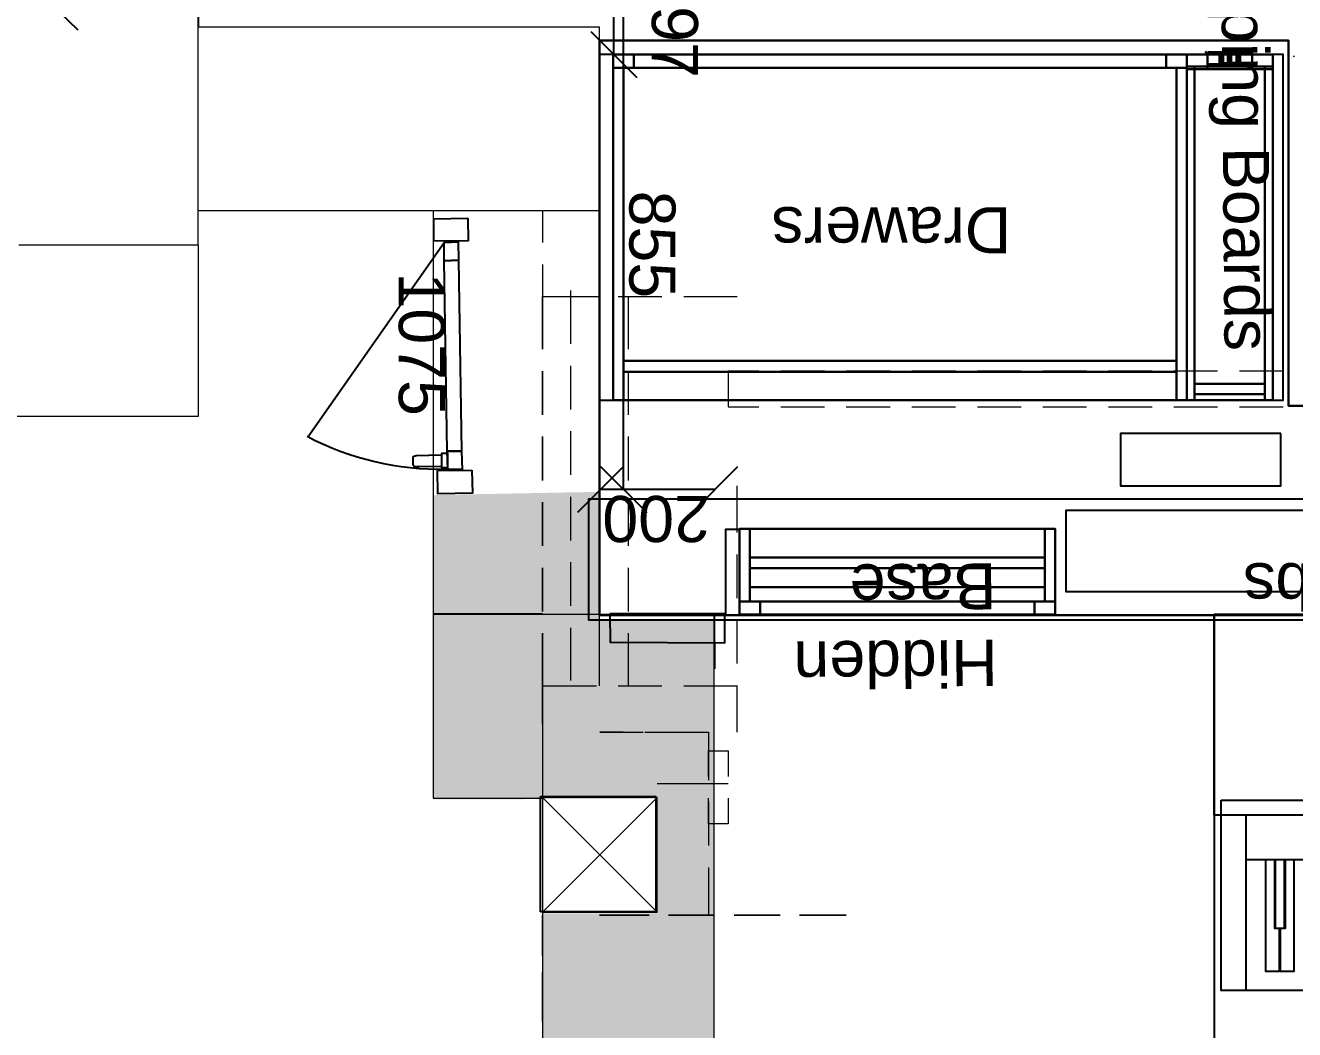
# Model space of a CAD drawing. Header units: millimetres. Extents: x -5841 to 140562, y 1006 to 102310.
# Drawn here: x 96782 to 98995, y 13569 to 15321 of the extents above; entities that cross this region are included whole.
import ezdxf

# ---------------------------------------------------------------- set-up
doc = ezdxf.new("R2010")
doc.units = ezdxf.units.MM
doc.header["$LTSCALE"] = 10
for name, color, linetype in [('PDF18_0', 7, 'Continuous'), ('PDF18_1-Dim-01', 7, 'Continuous'), ('PDF18_1-EeAa_3D-01', 7, 'Continuous'), ('PDF18_Q-Arch_Wall-01', 7, 'Continuous'), ('PDF18_Q-Arch_Window-01', 7, 'Continuous'), ('PDF18_Q-WallDim-01', 7, 'Continuous'), ('PDF18_Text', 7, 'Continuous')]:
    doc.layers.add(name, color=color, linetype=linetype)
for name, color, linetype, true_color in [('PDF18_1-Base-01', 7, 'Continuous', 0xddc16e), ('PDF18_1-Cab-01', 7, 'Continuous', 0x545454), ('PDF18_1-Cab_2D-01', 7, 'Continuous', 0x545454), ('PDF18_1-Cab_Back-01', 7, 'Continuous', 0xddc16e), ('PDF18_1-Cab_Frame-01', 7, 'Continuous', 0xddc16e), ('PDF18_1-Cab_Front-01', 7, 'Continuous', 0xddc16e), ('PDF18_1-Cab_IComp-01', 7, 'Continuous', 0xddc16e), ('PDF18_1-Cab_Inside-01', 7, 'Continuous', 0xddc16e), ('PDF18_1-Cab_Outside-01', 7, 'Continuous', 0xddc16e), ('PDF18_1-Shape-01', 140, 'Continuous', 0x00bfff), ('PDF18_F-2DFurniture-01', 7, 'Continuous', 0x545454), ('PDF18_F-Furniture-01', 7, 'Continuous', 0xdd6e8a), ('PDF18_KD - WALL - LOADBEARING', 7, 'Continuous', 0xc0ab87)]:
    doc.layers.add(name, color=color, linetype=linetype, true_color=true_color)
doc.styles.add('PDF ArialMT', font='arial.ttf')
picture_1 = doc.add_image_def('image25.png', size_in_pixel=(64, 64))

msp = doc.modelspace()

# ---------------------------------------------------------------- linework, layer by layer
at = {"layer": 'PDF18_0', "lineweight": 0}
for points in [[(96769.9644, 14937.76929), (97083.22314, 14937.76929), (97083.22314, 19505.42029), (97083.22314, 20461.0711), (96769.9644, 20461.0711)], [(97083.22314, 14937.76929), (97083.22314, 14638.26854), (96343.46687, 14638.26854), (95664.03407, 13742.94121), (93601.39464, 13742.94121), (92927.25337, 14630.86039), (92187.4971, 14630.86039), (92187.4971, 15410.83231), (91717.609, 15410.83231), (91027.59314, 15410.83231), (90277.25381, 15410.83231), (90277.25381, 15990.78429), (90577.81286, 15990.78429), (90577.81286, 15851.08783)], [(97782.76376, 14198.01302), (97782.76376, 15317.70133), (97083.22314, 15317.70133)], [(97083.22314, 14998.09276), (97683.28294, 14998.09276), (97782.76376, 14998.09276)], [(97492.78777, 14998.09276), (97492.78777, 14517.62159), (97492.78777, 13972.59373), (97683.28294, 13972.59373)], [(97982.78369, 14517.62159), (97982.78369, 14517.62159)], [(97983.842, 14293.26061), (97492.78777, 14293.26061)], [(97683.28294, 14294.31891), (97493.84607, 14294.31891)], [(97983.842, 8885.31421), (97982.78369, 14293.26061)], [(97683.28294, 14198.01302), (97683.28294, 12157.59802)], [(97883.30288, 13997.99308), (98007.12474, 13997.99308)], [(97683.28294, 13773.6321), (97883.30288, 13973.65203)], [(97883.30288, 13773.6321), (97683.28294, 13973.65203)]]:
    msp.add_lwpolyline(points, dxfattribs=at)
at = {"layer": 'PDF18_0', "lineweight": 25}
for points in [[(97083.22314, 18383.61537), (97083.22314, 15317.70133)], [(97982.78369, 14293.26061), (97983.842, 14198.01302)]]:
    msp.add_lwpolyline(points, dxfattribs=at)
for points in [[(100005.20748, 15294.41859), (100005.20748, 14657.31806), (98984.99998, 14657.31806), (98984.99998, 15294.41859), (97782.76376, 15294.41859), (97782.76376, 14292.2023), (101226.49323, 14292.2023), (101226.49323, 15294.41859)], [(99496.16204, 14283.73585), (99496.16204, 14494.33885), (97763.71424, 14494.33885), (97763.71424, 14283.73585)]]:
    msp.add_lwpolyline(points, close=True, dxfattribs=at)
at = {"layer": 'PDF18_0', "color": 0, "lineweight": 0, "true_color": 0x939598}
for points in [[(97683.28294, 14998.09276), (97683.28294, 14942.00251)], [(97683.28294, 14903.90348), (97683.28294, 14847.81323), (97777.47223, 14847.81323)], [(97733.02335, 14765.26532), (97733.02335, 14858.3963)], [(97683.28294, 14847.81323), (97683.28294, 14755.74056), (97683.28294, 14847.81323), (97782.76376, 14847.81323), (97782.76376, 14755.74056)], [(97815.57126, 14847.81323), (97891.76933, 14847.81323)], [(97833.56247, 14755.74056), (97833.56247, 14847.81323)], [(97929.86837, 14847.81323), (98022.99934, 14847.81323)], [(97733.02335, 14650.96822), (97733.02335, 14727.16629)], [(97782.76376, 14641.44346), (97782.76376, 14717.64153)], [(97833.56247, 14641.44346), (97833.56247, 14717.64153)], [(98061.09838, 14717.64153), (98007.12474, 14717.64153), (98007.12474, 14655.20144), (98061.09838, 14655.20144)], [(98175.39548, 14717.64153), (98099.19741, 14717.64153)], [(98289.69259, 14717.64153), (98213.49452, 14717.64153)], [(98403.98969, 14717.64153), (98327.79162, 14717.64153)], [(98518.2868, 14717.64153), (98442.08873, 14717.64153)], [(98632.58391, 14717.64153), (98556.38584, 14717.64153)], [(98746.88101, 14717.64153), (98670.68294, 14717.64153)], [(98861.17812, 14717.64153), (98784.98005, 14717.64153)], [(98975.47522, 14717.64153), (98899.27715, 14717.64153)], [(98099.19741, 14655.20144), (98175.39548, 14655.20144)], [(98213.49452, 14655.20144), (98289.69259, 14655.20144)], [(98327.79162, 14655.20144), (98403.98969, 14655.20144)], [(98442.08873, 14655.20144), (98518.2868, 14655.20144)], [(98556.38584, 14655.20144), (98632.58391, 14655.20144)], [(98670.68294, 14655.20144), (98746.88101, 14655.20144)], [(98784.98005, 14655.20144), (98861.17812, 14655.20144)], [(98899.27715, 14655.20144), (98975.47522, 14655.20144)], [(97733.02335, 14536.67111), (97733.02335, 14612.86918)], [(97782.76376, 14527.14635), (97782.76376, 14603.34442)], [(97833.56247, 14527.14635), (97833.56247, 14603.34442)], [(98022.99934, 14436.13199), (98022.99934, 14517.62159)], [(97733.02335, 14422.374), (97733.02335, 14498.57207)], [(97782.76376, 14412.84925), (97782.76376, 14489.04732)], [(97833.56247, 14412.84925), (97833.56247, 14489.04732)], [(98022.99934, 14321.83488), (98022.99934, 14398.03295)], [(97733.02335, 14308.0769), (97733.02335, 14384.27497)], [(97782.76376, 14298.55214), (97782.76376, 14374.75021)], [(97833.56247, 14298.55214), (97833.56247, 14374.75021)], [(98022.99934, 14207.53778), (98022.99934, 14283.73585)], [(97683.28294, 14101.70712), (97683.28294, 14168.38044), (97683.28294, 14260.4531), (97683.28294, 14168.38044), (97777.47223, 14168.38044)], [(97733.02335, 14177.90519), (97733.02335, 14269.97786)], [(97782.76376, 14168.38044), (97782.76376, 14260.4531)], [(97833.56247, 14168.38044), (97833.56247, 14260.4531)], [(97815.57126, 14168.38044), (97891.76933, 14168.38044)], [(97929.86837, 14168.38044), (98022.99934, 14168.38044)], [(98022.99934, 14087.94914), (98022.99934, 14169.43874)], [(97824.03771, 14087.94914), (97783.82206, 14087.94914), (97858.96183, 14087.94914)], [(97862.13675, 14087.94914), (97903.4107, 14087.94914)], [(97897.06086, 14087.94914), (97973.25893, 14087.94914), (97973.25893, 14004.34292)], [(97683.28294, 14063.60809), (97683.28294, 13987.41002)], [(97973.25893, 14010.69276), (97973.25893, 14055.14164), (98007.12474, 14055.14164), (98007.12474, 14010.69276)], [(98007.12474, 13972.59373), (98007.12474, 13928.14485), (97973.25893, 13928.14485), (97973.25893, 13972.59373)], [(97683.28294, 13949.31098), (97683.28294, 13873.11291)], [(97973.25893, 13966.24389), (97973.25893, 13890.04582)], [(97973.25893, 13851.94678), (97973.25893, 13768.34057), (97953.15111, 13768.34057), (97973.25893, 13768.34057)], [(97683.28294, 13835.01388), (97683.28294, 13768.34057), (97683.28294, 13697.43403), (97683.28294, 13768.34057), (97683.28294, 13706.95879), (97683.28294, 13768.34057)]]:
    msp.add_lwpolyline(points, dxfattribs=at)
for points in [[(97683.28294, 14717.64153), (97683.28294, 14641.44346)], [(97683.28294, 14603.34442), (97683.28294, 14527.14635)], [(97683.28294, 14489.04732), (97683.28294, 14412.84925)], [(97683.28294, 14374.75021), (97683.28294, 14298.55214)], [(97865.31167, 13768.34057), (97782.76376, 13768.34057)], [(97793.34682, 13768.34057), (97869.54489, 13768.34057)], [(97979.60877, 13768.34057), (97903.4107, 13768.34057)], [(97907.64393, 13768.34057), (97983.842, 13768.34057)], [(98093.90588, 13768.34057), (98017.70781, 13768.34057)], [(98021.94104, 13768.34057), (98098.13911, 13768.34057)], [(98136.23814, 13768.34057), (98213.49452, 13768.34057), (98132.00492, 13768.34057), (98213.49452, 13768.34057)], [(97683.28294, 13668.85975), (97683.28294, 13592.66168)], [(97683.28294, 13659.33499), (97683.28294, 13583.13692)]]:
    msp.add_lwpolyline(points, close=True, dxfattribs=at)
at = {"layer": 'PDF18_0', "lineweight": 0}
msp.add_lwpolyline([(97883.30288, 13773.6321), (97883.30288, 13973.65203), (97683.28294, 13973.65203), (97683.28294, 13773.6321)], close=True, dxfattribs=at)
at = {"layer": 'PDF18_1-Base-01', "lineweight": 25}
msp.add_lwpolyline([(98045.22378, 14340.8844), (98559.56076, 14340.8844), (98559.56076, 14373.6919), (98045.22378, 14373.6919)], close=True, dxfattribs=at)
at = {"layer": 'PDF18_1-Cab-01', "lineweight": 25}
for points in [[(97807.10481, 15270.07754), (97782.76376, 15270.07754), (97782.76376, 14666.84281), (97807.10481, 14666.84281)], [(98807.20448, 15270.07754), (97807.10481, 15270.07754), (97807.10481, 14666.84281), (98807.20448, 14666.84281)], [(98957.48401, 15270.07754), (98807.20448, 15270.07754), (98807.20448, 14666.84281), (98957.48401, 14666.84281)], [(98975.47522, 15270.07754), (98957.48401, 15270.07754), (98957.48401, 14666.84281), (98975.47522, 14666.84281)], [(99496.16204, 14474.23102), (98596.60148, 14474.23102), (98596.60148, 14333.47626), (99496.16204, 14333.47626)], [(98002.89152, 14292.2023), (98027.23257, 14292.2023), (98027.23257, 14441.42352), (98002.89152, 14441.42352)], [(98027.23257, 14293.26061), (98577.55197, 14293.26061), (98577.55197, 14442.48183), (98027.23257, 14442.48183)]]:
    msp.add_lwpolyline(points, close=True, dxfattribs=at)
at = {"layer": 'PDF18_1-Cab_2D-01', "lineweight": 25}
for points in [[(97807.10481, 14666.84281), (97807.10481, 15270.07754), (97782.76376, 15270.07754), (97782.76376, 14666.84281)], [(98807.20448, 14666.84281), (98807.20448, 15270.07754), (97807.10481, 15270.07754), (97807.10481, 14666.84281)], [(98975.47522, 14666.84281), (98975.47522, 15270.07754), (98957.48401, 15270.07754), (98957.48401, 14666.84281)], [(99496.16204, 14333.47626), (99496.16204, 14474.23102), (98596.60148, 14474.23102), (98596.60148, 14333.47626)], [(98002.89152, 14441.42352), (98002.89152, 14292.2023), (98027.23257, 14292.2023), (98027.23257, 14441.42352)], [(98027.23257, 14442.48183), (98027.23257, 14293.26061), (98577.55197, 14293.26061), (98577.55197, 14442.48183)]]:
    msp.add_lwpolyline(points, close=True, dxfattribs=at)
at = {"layer": 'PDF18_1-Cab_Back-01', "lineweight": 25}
for points in [[(97825.09602, 14716.58322), (97825.09602, 14735.63274), (98789.21327, 14735.63274), (98789.21327, 14716.58322), (97825.09602, 14716.58322), (98789.21327, 14716.58322), (98789.21327, 14735.63274), (98789.21327, 14716.58322), (98789.21327, 14735.63274), (97825.09602, 14735.63274), (97825.09602, 14716.58322), (97825.09602, 14735.63274), (97825.09602, 14716.58322), (97825.09602, 14735.63274), (98789.21327, 14735.63274), (98789.21327, 14716.58322), (97825.09602, 14716.58322), (98789.21327, 14716.58322), (98789.21327, 14735.63274), (97825.09602, 14735.63274), (97825.09602, 14716.58322), (98789.21327, 14716.58322), (98789.21327, 14735.63274), (98789.21327, 14716.58322), (97825.09602, 14716.58322), (98789.21327, 14716.58322)], [(98559.56076, 14392.74142), (98559.56076, 14373.6919), (98045.22378, 14373.6919), (98045.22378, 14392.74142), (98559.56076, 14392.74142), (98045.22378, 14392.74142), (98045.22378, 14373.6919), (98045.22378, 14392.74142), (98045.22378, 14373.6919), (98559.56076, 14373.6919), (98559.56076, 14392.74142), (98559.56076, 14373.6919), (98559.56076, 14392.74142), (98559.56076, 14373.6919), (98045.22378, 14373.6919), (98045.22378, 14392.74142), (98559.56076, 14392.74142), (98045.22378, 14392.74142), (98045.22378, 14373.6919), (98559.56076, 14373.6919), (98559.56076, 14392.74142), (98045.22378, 14392.74142), (98045.22378, 14373.6919), (98045.22378, 14392.74142), (98559.56076, 14392.74142), (98045.22378, 14392.74142)]]:
    msp.add_lwpolyline(points, dxfattribs=at)
at = {"layer": 'PDF18_1-Cab_Frame-01', "lineweight": 25}
for points in [[(97807.10481, 15270.07754), (97807.10481, 15246.7948), (97807.10481, 15270.07754), (97807.10481, 15246.7948), (97843.08723, 15246.7948), (97843.08723, 15270.07754), (97843.08723, 15246.7948), (97843.08723, 15270.07754), (97843.08723, 15246.7948), (98771.22206, 15246.7948), (98771.22206, 15270.07754), (98771.22206, 15246.7948), (97843.08723, 15246.7948), (97843.08723, 15270.07754), (97843.08723, 15246.7948), (97843.08723, 15270.07754), (97843.08723, 15246.7948), (97843.08723, 15270.07754), (97843.08723, 15246.7948), (98771.22206, 15246.7948), (98771.22206, 15270.07754), (98771.22206, 15246.7948), (98771.22206, 15270.07754), (98771.22206, 15246.7948), (98807.20448, 15246.7948), (98807.20448, 15270.07754), (98807.20448, 15244.67818), (98807.20448, 15270.07754), (98807.20448, 15244.67818), (98843.18691, 15244.67818), (98843.18691, 15270.07754), (98843.18691, 15244.67818), (98843.18691, 15270.07754), (98843.18691, 15244.67818), (98921.50159, 15244.67818), (98921.50159, 15270.07754), (98921.50159, 15244.67818), (98921.50159, 15270.07754), (98921.50159, 15244.67818), (98957.48401, 15244.67818), (98957.48401, 15270.07754)], [(97843.08723, 15270.07754), (97807.10481, 15270.07754), (97843.08723, 15270.07754)], [(97807.10481, 15270.07754), (97807.10481, 15246.7948), (97807.10481, 15270.07754)], [(97843.08723, 15270.07754), (97807.10481, 15270.07754), (97843.08723, 15270.07754)], [(97843.08723, 15270.07754), (97843.08723, 15246.7948), (97843.08723, 15270.07754)], [(97843.08723, 15270.07754), (97843.08723, 15246.7948), (97843.08723, 15270.07754)], [(97843.08723, 15270.07754), (97843.08723, 15246.7948), (97843.08723, 15270.07754)], [(98771.22206, 15270.07754), (97843.08723, 15270.07754), (98771.22206, 15270.07754)], [(98807.20448, 15270.07754), (98771.22206, 15270.07754), (98807.20448, 15270.07754)], [(98771.22206, 15270.07754), (98771.22206, 15246.7948), (98771.22206, 15270.07754)], [(98807.20448, 15270.07754), (98771.22206, 15270.07754), (98807.20448, 15270.07754)], [(98843.18691, 15270.07754), (98807.20448, 15270.07754), (98843.18691, 15270.07754)], [(98807.20448, 15270.07754), (98807.20448, 15244.67818), (98807.20448, 15270.07754)], [(98843.18691, 15270.07754), (98807.20448, 15270.07754), (98843.18691, 15270.07754)], [(98843.18691, 15270.07754), (98843.18691, 15244.67818), (98843.18691, 15270.07754)], [(98843.18691, 15270.07754), (98843.18691, 15244.67818), (98843.18691, 15270.07754)], [(98843.18691, 15270.07754), (98843.18691, 15244.67818), (98843.18691, 15270.07754)], [(98921.50159, 15270.07754), (98843.18691, 15270.07754), (98921.50159, 15270.07754)], [(98957.48401, 15270.07754), (98921.50159, 15270.07754), (98957.48401, 15270.07754)], [(98921.50159, 15270.07754), (98921.50159, 15244.67818), (98921.50159, 15270.07754)], [(98957.48401, 15270.07754), (98921.50159, 15270.07754), (98957.48401, 15270.07754)], [(98807.20448, 15246.7948), (98771.22206, 15246.7948), (97843.08723, 15246.7948), (97807.10481, 15246.7948)], [(97843.08723, 15246.7948), (97807.10481, 15246.7948), (97843.08723, 15246.7948)], [(98771.22206, 15246.7948), (97843.08723, 15246.7948), (98771.22206, 15246.7948)], [(98771.22206, 15246.7948), (97843.08723, 15246.7948), (98771.22206, 15246.7948)], [(98771.22206, 15246.7948), (97843.08723, 15246.7948), (98771.22206, 15246.7948)], [(98807.20448, 15246.7948), (98771.22206, 15246.7948), (98807.20448, 15246.7948)], [(98957.48401, 15244.67818), (98921.50159, 15244.67818), (98843.18691, 15244.67818), (98807.20448, 15244.67818)], [(98843.18691, 15244.67818), (98807.20448, 15244.67818), (98843.18691, 15244.67818)], [(98921.50159, 15244.67818), (98843.18691, 15244.67818), (98921.50159, 15244.67818)], [(98921.50159, 15244.67818), (98843.18691, 15244.67818), (98921.50159, 15244.67818)], [(98921.50159, 15244.67818), (98843.18691, 15244.67818), (98921.50159, 15244.67818)], [(98957.48401, 15244.67818), (98921.50159, 15244.67818), (98957.48401, 15244.67818)], [(98577.55197, 14293.26061), (98577.55197, 14315.48504), (98577.55197, 14293.26061), (98577.55197, 14315.48504), (98541.56954, 14315.48504), (98541.56954, 14293.26061), (98541.56954, 14315.48504), (98541.56954, 14293.26061), (98541.56954, 14315.48504), (98063.21499, 14315.48504), (98063.21499, 14293.26061), (98063.21499, 14315.48504), (98063.21499, 14293.26061), (98063.21499, 14315.48504), (98027.23257, 14315.48504), (98027.23257, 14293.26061)], [(98027.23257, 14315.48504), (98063.21499, 14315.48504), (98541.56954, 14315.48504), (98577.55197, 14315.48504)], [(98027.23257, 14315.48504), (98063.21499, 14315.48504), (98027.23257, 14315.48504)], [(98063.21499, 14293.26061), (98063.21499, 14315.48504), (98063.21499, 14293.26061)], [(98541.56954, 14293.26061), (98541.56954, 14315.48504), (98541.56954, 14293.26061), (98541.56954, 14315.48504), (98063.21499, 14315.48504), (98063.21499, 14293.26061)], [(98063.21499, 14315.48504), (98541.56954, 14315.48504)], [(98063.21499, 14315.48504), (98541.56954, 14315.48504), (98063.21499, 14315.48504)], [(98063.21499, 14315.48504), (98541.56954, 14315.48504), (98063.21499, 14315.48504)], [(98541.56954, 14315.48504), (98577.55197, 14315.48504), (98541.56954, 14315.48504)], [(98541.56954, 14293.26061), (98541.56954, 14315.48504), (98541.56954, 14293.26061)], [(98541.56954, 14293.26061), (98541.56954, 14315.48504), (98541.56954, 14293.26061)], [(98577.55197, 14293.26061), (98577.55197, 14315.48504), (98577.55197, 14293.26061)], [(98027.23257, 14293.26061), (98063.21499, 14293.26061), (98027.23257, 14293.26061)], [(98027.23257, 14293.26061), (98063.21499, 14293.26061), (98027.23257, 14293.26061)], [(98063.21499, 14293.26061), (98541.56954, 14293.26061), (98063.21499, 14293.26061)], [(98541.56954, 14293.26061), (98577.55197, 14293.26061), (98541.56954, 14293.26061)], [(98541.56954, 14293.26061), (98577.55197, 14293.26061), (98541.56954, 14293.26061)]]:
    msp.add_lwpolyline(points, dxfattribs=at)
for points in [[(97843.08723, 15270.07754), (97843.08723, 15246.7948), (97807.10481, 15246.7948), (97807.10481, 15270.07754)], [(97843.08723, 15270.07754), (97843.08723, 15246.7948), (97807.10481, 15246.7948), (97807.10481, 15270.07754), (97843.08723, 15270.07754), (97807.10481, 15270.07754), (97807.10481, 15246.7948), (97843.08723, 15246.7948), (97843.08723, 15270.07754), (97843.08723, 15246.7948)], [(98771.22206, 15270.07754), (98771.22206, 15246.7948), (97843.08723, 15246.7948), (97843.08723, 15270.07754)], [(98771.22206, 15270.07754), (97843.08723, 15270.07754), (98771.22206, 15270.07754), (98771.22206, 15246.7948), (97843.08723, 15246.7948), (97843.08723, 15270.07754)], [(98771.22206, 15270.07754), (97843.08723, 15270.07754), (98771.22206, 15270.07754), (98771.22206, 15246.7948), (97843.08723, 15246.7948), (97843.08723, 15270.07754)], [(98771.22206, 15270.07754), (97843.08723, 15270.07754), (98771.22206, 15270.07754), (98771.22206, 15246.7948), (97843.08723, 15246.7948), (97843.08723, 15270.07754), (98771.22206, 15270.07754), (97843.08723, 15270.07754), (97843.08723, 15246.7948), (98771.22206, 15246.7948), (98771.22206, 15270.07754), (98771.22206, 15246.7948)], [(98771.22206, 15270.07754), (97843.08723, 15270.07754), (98771.22206, 15270.07754), (98771.22206, 15246.7948), (97843.08723, 15246.7948), (97843.08723, 15270.07754), (98771.22206, 15270.07754), (97843.08723, 15270.07754), (97843.08723, 15246.7948), (98771.22206, 15246.7948), (98771.22206, 15270.07754), (98771.22206, 15246.7948)], [(98771.22206, 15270.07754), (97843.08723, 15270.07754), (98771.22206, 15270.07754), (98771.22206, 15246.7948), (97843.08723, 15246.7948), (97843.08723, 15270.07754), (98771.22206, 15270.07754), (97843.08723, 15270.07754), (97843.08723, 15246.7948), (98771.22206, 15246.7948), (98771.22206, 15270.07754), (98771.22206, 15246.7948)], [(98807.20448, 15270.07754), (98807.20448, 15246.7948), (98771.22206, 15246.7948), (98771.22206, 15270.07754)], [(98807.20448, 15270.07754), (98807.20448, 15246.7948), (98771.22206, 15246.7948), (98771.22206, 15270.07754), (98807.20448, 15270.07754), (98771.22206, 15270.07754), (98771.22206, 15246.7948), (98807.20448, 15246.7948), (98807.20448, 15270.07754), (98807.20448, 15246.7948)], [(98843.18691, 15270.07754), (98843.18691, 15244.67818), (98807.20448, 15244.67818), (98807.20448, 15270.07754)], [(98843.18691, 15270.07754), (98843.18691, 15244.67818), (98807.20448, 15244.67818), (98807.20448, 15270.07754), (98843.18691, 15270.07754), (98807.20448, 15270.07754), (98807.20448, 15244.67818), (98843.18691, 15244.67818), (98843.18691, 15270.07754), (98843.18691, 15244.67818)], [(98921.50159, 15270.07754), (98921.50159, 15244.67818), (98843.18691, 15244.67818), (98843.18691, 15270.07754)], [(98921.50159, 15270.07754), (98843.18691, 15270.07754), (98921.50159, 15270.07754), (98921.50159, 15244.67818), (98843.18691, 15244.67818), (98843.18691, 15270.07754)], [(98921.50159, 15270.07754), (98921.50159, 15244.67818), (98843.18691, 15244.67818), (98843.18691, 15270.07754), (98843.18691, 15244.67818), (98843.18691, 15270.07754), (98843.18691, 15244.67818), (98843.18691, 15270.07754), (98843.18691, 15244.67818), (98921.50159, 15244.67818)], [(98921.50159, 15270.07754), (98843.18691, 15270.07754), (98921.50159, 15270.07754), (98921.50159, 15244.67818), (98843.18691, 15244.67818), (98843.18691, 15270.07754)], [(98921.50159, 15270.07754), (98843.18691, 15270.07754), (98921.50159, 15270.07754), (98921.50159, 15244.67818), (98843.18691, 15244.67818), (98843.18691, 15270.07754), (98921.50159, 15270.07754), (98843.18691, 15270.07754), (98843.18691, 15244.67818), (98921.50159, 15244.67818), (98921.50159, 15270.07754), (98921.50159, 15244.67818)], [(98921.50159, 15270.07754), (98843.18691, 15270.07754), (98921.50159, 15270.07754), (98921.50159, 15244.67818), (98843.18691, 15244.67818), (98843.18691, 15270.07754), (98921.50159, 15270.07754), (98843.18691, 15270.07754), (98843.18691, 15244.67818), (98921.50159, 15244.67818), (98921.50159, 15270.07754), (98921.50159, 15244.67818)], [(98921.50159, 15270.07754), (98843.18691, 15270.07754), (98921.50159, 15270.07754), (98921.50159, 15244.67818), (98843.18691, 15244.67818), (98843.18691, 15270.07754), (98921.50159, 15270.07754), (98843.18691, 15270.07754), (98843.18691, 15244.67818), (98921.50159, 15244.67818), (98921.50159, 15270.07754), (98921.50159, 15244.67818)], [(98957.48401, 15270.07754), (98957.48401, 15244.67818), (98921.50159, 15244.67818), (98921.50159, 15270.07754)], [(98957.48401, 15270.07754), (98957.48401, 15244.67818), (98921.50159, 15244.67818), (98921.50159, 15270.07754), (98957.48401, 15270.07754), (98921.50159, 15270.07754), (98921.50159, 15244.67818), (98957.48401, 15244.67818), (98957.48401, 15270.07754), (98957.48401, 15244.67818)], [(97843.08723, 15246.7948), (98771.22206, 15246.7948)], [(98843.18691, 15244.67818), (98921.50159, 15244.67818)], [(98027.23257, 14293.26061), (98027.23257, 14315.48504), (98063.21499, 14315.48504), (98063.21499, 14293.26061)], [(98027.23257, 14293.26061), (98027.23257, 14315.48504), (98063.21499, 14315.48504), (98063.21499, 14293.26061), (98027.23257, 14293.26061), (98063.21499, 14293.26061), (98063.21499, 14315.48504), (98027.23257, 14315.48504), (98027.23257, 14293.26061), (98027.23257, 14315.48504)], [(98063.21499, 14293.26061), (98063.21499, 14315.48504), (98541.56954, 14315.48504), (98541.56954, 14293.26061)], [(98063.21499, 14293.26061), (98541.56954, 14293.26061), (98063.21499, 14293.26061), (98063.21499, 14315.48504), (98541.56954, 14315.48504), (98541.56954, 14293.26061)], [(98063.21499, 14293.26061), (98541.56954, 14293.26061), (98063.21499, 14293.26061), (98063.21499, 14315.48504), (98541.56954, 14315.48504), (98541.56954, 14293.26061), (98063.21499, 14293.26061), (98541.56954, 14293.26061), (98541.56954, 14315.48504), (98063.21499, 14315.48504), (98063.21499, 14293.26061), (98063.21499, 14315.48504)], [(98063.21499, 14293.26061), (98541.56954, 14293.26061), (98063.21499, 14293.26061), (98063.21499, 14315.48504), (98541.56954, 14315.48504), (98541.56954, 14293.26061), (98063.21499, 14293.26061), (98541.56954, 14293.26061), (98541.56954, 14315.48504), (98063.21499, 14315.48504), (98063.21499, 14293.26061), (98063.21499, 14315.48504)], [(98541.56954, 14293.26061), (98541.56954, 14315.48504), (98577.55197, 14315.48504), (98577.55197, 14293.26061)], [(98541.56954, 14293.26061), (98541.56954, 14315.48504), (98577.55197, 14315.48504), (98577.55197, 14293.26061), (98541.56954, 14293.26061), (98577.55197, 14293.26061), (98577.55197, 14315.48504), (98541.56954, 14315.48504), (98541.56954, 14293.26061), (98541.56954, 14315.48504)]]:
    msp.add_lwpolyline(points, close=True, dxfattribs=at)
at = {"layer": 'PDF18_1-Cab_Front-01', "lineweight": 25}
for points in [[(97807.10481, 15246.7948), (97825.09602, 15246.7948), (97807.10481, 15246.7948), (97825.09602, 15246.7948)], [(98577.55197, 14315.48504), (98559.56076, 14315.48504), (98577.55197, 14315.48504), (98559.56076, 14315.48504)]]:
    msp.add_lwpolyline(points, dxfattribs=at)
for points in [[(98789.21327, 15246.7948), (97825.09602, 15246.7948), (98789.21327, 15246.7948), (97825.09602, 15246.7948)], [(98789.21327, 15246.7948), (97825.09602, 15246.7948), (98789.21327, 15246.7948), (97825.09602, 15246.7948)], [(98807.20448, 15246.7948), (98789.21327, 15246.7948), (98807.20448, 15246.7948), (98789.21327, 15246.7948)], [(98027.23257, 14315.48504), (98045.22378, 14315.48504), (98027.23257, 14315.48504), (98045.22378, 14315.48504)], [(98045.22378, 14315.48504), (98559.56076, 14315.48504), (98045.22378, 14315.48504), (98559.56076, 14315.48504)], [(98045.22378, 14315.48504), (98559.56076, 14315.48504), (98045.22378, 14315.48504), (98559.56076, 14315.48504)]]:
    msp.add_lwpolyline(points, close=True, dxfattribs=at)
at = {"layer": 'PDF18_1-Cab_IComp-01', "lineweight": 25}
for points in [[(98559.56076, 14373.6919), (98559.56076, 14340.8844), (98045.22378, 14340.8844), (98045.22378, 14373.6919)], [(98045.22378, 14373.6919), (98045.22378, 14340.8844), (98559.56076, 14340.8844), (98559.56076, 14373.6919), (98045.22378, 14373.6919), (98045.22378, 14340.8844)], [(98559.56076, 14373.6919), (98045.22378, 14373.6919), (98559.56076, 14373.6919), (98559.56076, 14340.8844), (98045.22378, 14340.8844), (98045.22378, 14373.6919)], [(98045.22378, 14373.6919), (98045.22378, 14340.8844), (98559.56076, 14340.8844), (98559.56076, 14373.6919), (98045.22378, 14373.6919), (98045.22378, 14340.8844)]]:
    msp.add_lwpolyline(points, close=True, dxfattribs=at)
for points in [[(98559.56076, 14373.6919), (98045.22378, 14373.6919), (98559.56076, 14373.6919)], [(98559.56076, 14340.8844), (98559.56076, 14373.6919), (98559.56076, 14340.8844)], [(98559.56076, 14340.8844), (98559.56076, 14373.6919), (98559.56076, 14340.8844)], [(98045.22378, 14340.8844), (98559.56076, 14340.8844), (98045.22378, 14340.8844)], [(98045.22378, 14340.8844), (98559.56076, 14340.8844), (98045.22378, 14340.8844)]]:
    msp.add_lwpolyline(points, dxfattribs=at)
at = {"layer": 'PDF18_1-Cab_Inside-01', "lineweight": 25}
for points in [[(97825.09602, 14666.84281), (97825.09602, 15246.7948), (98789.21327, 15246.7948), (98789.21327, 14666.84281), (97825.09602, 14666.84281), (97825.09602, 15246.7948), (98789.21327, 15246.7948), (98789.21327, 14666.84281)], [(98789.21327, 14666.84281), (98789.21327, 15246.7948), (97825.09602, 15246.7948), (97825.09602, 14666.84281), (98789.21327, 14666.84281), (98789.21327, 15246.7948), (97825.09602, 15246.7948), (97825.09602, 14666.84281)], [(98559.56076, 14442.48183), (98559.56076, 14315.48504), (98045.22378, 14315.48504), (98045.22378, 14442.48183), (98559.56076, 14442.48183), (98559.56076, 14315.48504), (98045.22378, 14315.48504), (98045.22378, 14442.48183)], [(98045.22378, 14442.48183), (98045.22378, 14315.48504), (98559.56076, 14315.48504), (98559.56076, 14442.48183), (98045.22378, 14442.48183), (98045.22378, 14315.48504), (98559.56076, 14315.48504), (98559.56076, 14442.48183)]]:
    msp.add_lwpolyline(points, close=True, dxfattribs=at)
at = {"layer": 'PDF18_1-Cab_Outside-01', "lineweight": 25}
for points in [[(98841.77224, 15274.94973, 0.4142149993), (98840.18478, 15273.36227, -0.4142149993)], [(98878.2849, 15273.36227, 0.4142150144), (98876.69744, 15274.94973, -0.4142150144)], [(98881.98574, 15274.94973, 0.4142150099), (98880.39828, 15273.36227, -0.4142150099)], [(98921.50159, 15272.72331, 0.4140624995), (98919.91413, 15274.31077, -0.4140624995)]]:
    msp.add_lwpolyline(points, format="xyb", close=True, dxfattribs=at)
for points in [[(98879.16933, 15273.25246), (98880.22764, 15273.25246), (98880.22764, 15272.19415), (98880.22764, 15273.25246), (98879.16933, 15273.25246), (98843.18691, 15273.25246)], [(98843.18691, 15253.14463), (98843.18691, 15272.19415), (98879.16933, 15272.19415), (98879.16933, 15253.14463), (98879.16933, 15272.19415), (98843.18691, 15272.19415)], [(98864.35304, 15253.14463), (98866.46965, 15253.14463), (98870.70288, 15253.14463), (98881.28594, 15253.14463), (98880.22764, 15253.14463), (98879.16933, 15253.14463), (98843.18691, 15253.14463), (98879.16933, 15253.14463), (98880.22764, 15253.14463), (98881.28594, 15253.14463), (98870.70288, 15253.14463), (98866.46965, 15253.14463)], [(98844.24521, 15274.31077), (98879.16933, 15274.31077), (98870.70288, 15274.31077), (98866.46965, 15274.31077), (98864.35304, 15274.31077), (98866.46965, 15274.31077), (98870.70288, 15274.31077), (98879.16933, 15274.31077)], [(98866.46965, 15253.14463), (98866.46965, 15274.31077)], [(98870.70288, 15274.31077), (98870.70288, 15253.14463)], [(98881.28594, 15253.14463), (98881.28594, 15272.19415), (98881.28594, 15253.14463), (98881.28594, 15272.19415), (98880.22764, 15272.19415), (98879.16933, 15272.19415), (98879.16933, 15273.25246), (98879.16933, 15274.31077), (98879.16933, 15273.25246), (98879.16933, 15272.19415), (98880.22764, 15272.19415), (98881.28594, 15272.19415)], [(98879.16933, 15274.31077), (98880.22764, 15273.25246), (98880.22764, 15272.19415), (98880.22764, 15253.14463), (98880.22764, 15272.19415), (98880.22764, 15273.25246)], [(98880.22764, 15272.19415), (98880.22764, 15273.25246), (98879.16933, 15273.25246), (98880.22764, 15273.25246)], [(98883.40256, 15253.14463), (98883.40256, 15272.19415), (98884.46086, 15272.19415), (98884.46086, 15273.25246), (98884.46086, 15274.31077), (98884.46086, 15273.25246), (98884.46086, 15272.19415), (98883.40256, 15272.19415)], [(98883.40256, 15272.19415), (98884.46086, 15273.25246), (98884.46086, 15274.31077), (98884.46086, 15273.25246)], [(98884.46086, 15253.14463), (98884.46086, 15272.19415), (98921.50159, 15272.19415), (98921.50159, 15253.14463), (98884.46086, 15253.14463), (98883.40256, 15253.14463), (98883.40256, 15272.19415), (98883.40256, 15253.14463), (98893.98562, 15253.14463), (98898.21885, 15253.14463), (98900.33546, 15253.14463), (98898.21885, 15253.14463), (98893.98562, 15253.14463), (98883.40256, 15253.14463), (98884.46086, 15253.14463), (98921.50159, 15253.14463), (98921.50159, 15272.19415), (98884.46086, 15272.19415)], [(98893.98562, 15274.31077), (98898.21885, 15274.31077), (98900.33546, 15274.31077), (98898.21885, 15274.31077), (98893.98562, 15274.31077), (98884.46086, 15274.31077), (98920.44328, 15274.31077), (98884.46086, 15274.31077)], [(98884.46086, 15253.14463), (98884.46086, 15272.19415), (98884.46086, 15273.25246), (98884.46086, 15272.19415)], [(98921.50159, 15273.25246), (98884.46086, 15273.25246)], [(98893.98562, 15274.31077), (98893.98562, 15253.14463)], [(98898.21885, 15253.14463), (98898.21885, 15274.31077)], [(97807.10481, 14666.84281), (97807.10481, 15246.7948), (97825.09602, 15246.7948), (97825.09602, 14666.84281)], [(98789.21327, 14666.84281), (98789.21327, 15246.7948), (97825.09602, 15246.7948), (97825.09602, 14666.84281), (98789.21327, 14666.84281), (98789.21327, 15246.7948)], [(98789.21327, 14666.84281), (98789.21327, 15246.7948), (97825.09602, 15246.7948), (97825.09602, 14666.84281), (98789.21327, 14666.84281), (98789.21327, 15246.7948)], [(97825.09602, 14666.84281), (97825.09602, 15246.7948), (98789.21327, 15246.7948), (98789.21327, 14666.84281)], [(97825.09602, 14666.84281), (98789.21327, 14666.84281), (97825.09602, 14666.84281), (97825.09602, 15246.7948), (98789.21327, 15246.7948), (98789.21327, 14666.84281)], [(98807.20448, 14666.84281), (98789.21327, 14666.84281), (98789.21327, 15246.7948), (98807.20448, 15246.7948)], [(98807.20448, 15248.91141), (98807.20448, 14666.84281), (98820.96247, 14666.84281), (98807.20448, 14666.84281)], [(98820.96247, 15248.91141), (98943.72603, 15248.91141), (98943.72603, 14666.84281), (98943.72603, 15248.91141)], [(98820.96247, 15248.91141), (98943.72603, 15248.91141), (98943.72603, 14666.84281), (98820.96247, 14666.84281), (98943.72603, 14666.84281), (98943.72603, 15248.91141)], [(98943.72603, 15248.91141), (98943.72603, 14666.84281), (98957.48401, 14666.84281), (98943.72603, 14666.84281)], [(98943.72603, 14695.41709), (98943.72603, 14677.42588), (98943.72603, 14695.41709), (98820.96247, 14695.41709)], [(98820.96247, 14695.41709), (98820.96247, 14677.42588), (98943.72603, 14677.42588), (98820.96247, 14677.42588)], [(98027.23257, 14442.48183), (98045.22378, 14442.48183), (98045.22378, 14315.48504), (98027.23257, 14315.48504)], [(98045.22378, 14442.48183), (98045.22378, 14315.48504), (98559.56076, 14315.48504), (98559.56076, 14442.48183), (98045.22378, 14442.48183), (98045.22378, 14315.48504)], [(98045.22378, 14442.48183), (98045.22378, 14315.48504), (98559.56076, 14315.48504), (98559.56076, 14442.48183), (98045.22378, 14442.48183), (98045.22378, 14315.48504)], [(98559.56076, 14442.48183), (98559.56076, 14315.48504), (98045.22378, 14315.48504), (98045.22378, 14442.48183)], [(98559.56076, 14442.48183), (98045.22378, 14442.48183), (98559.56076, 14442.48183), (98559.56076, 14315.48504), (98045.22378, 14315.48504), (98045.22378, 14442.48183)], [(98577.55197, 14442.48183), (98577.55197, 14315.48504), (98559.56076, 14315.48504), (98559.56076, 14442.48183)]]:
    msp.add_lwpolyline(points, close=True, dxfattribs=at)
for points in [[(98843.18691, 15273.25246), (98843.18691, 15273.25246)], [(98843.18691, 15272.19415), (98843.18691, 15272.19415)], [(98843.18691, 15272.19415), (98843.18691, 15272.19415)], [(98843.18691, 15272.19415), (98843.18691, 15272.19415)], [(98843.18691, 15253.14463), (98843.18691, 15253.14463)], [(98843.18691, 15253.14463), (98843.18691, 15253.14463)], [(98844.24521, 15274.31077), (98844.24521, 15274.31077)], [(98844.24521, 15274.31077), (98844.24521, 15274.31077)], [(98864.35304, 15274.31077), (98864.35304, 15253.14463), (98864.35304, 15274.31077)], [(98864.35304, 15274.31077), (98864.35304, 15274.31077)], [(98864.35304, 15274.31077), (98864.35304, 15274.31077)], [(98864.35304, 15253.14463), (98864.35304, 15253.14463)], [(98864.35304, 15253.14463), (98864.35304, 15253.14463)], [(98870.70288, 15274.31077), (98870.70288, 15274.31077)], [(98870.70288, 15274.31077), (98870.70288, 15274.31077)], [(98870.70288, 15253.14463), (98870.70288, 15253.14463)], [(98870.70288, 15253.14463), (98870.70288, 15253.14463)], [(98879.16933, 15274.31077), (98879.16933, 15274.31077)], [(98879.16933, 15274.31077), (98879.16933, 15274.31077)], [(98879.16933, 15274.31077), (98879.16933, 15274.31077)], [(98879.16933, 15272.19415), (98879.16933, 15272.19415)], [(98879.16933, 15272.19415), (98879.16933, 15272.19415)], [(98879.16933, 15253.14463), (98879.16933, 15253.14463)], [(98879.16933, 15253.14463), (98879.16933, 15253.14463)], [(98880.22764, 15273.25246), (98880.22764, 15273.25246)], [(98881.28594, 15272.19415), (98881.28594, 15272.19415)], [(98881.28594, 15272.19415), (98881.28594, 15272.19415)], [(98881.28594, 15272.19415), (98881.28594, 15272.19415)], [(98881.28594, 15253.14463), (98881.28594, 15253.14463)], [(98881.28594, 15253.14463), (98881.28594, 15253.14463)], [(98881.28594, 15253.14463), (98881.28594, 15253.14463)], [(98883.40256, 15272.19415), (98883.40256, 15272.19415)], [(98883.40256, 15272.19415), (98883.40256, 15272.19415)], [(98883.40256, 15253.14463), (98883.40256, 15253.14463)], [(98883.40256, 15253.14463), (98883.40256, 15253.14463)], [(98883.40256, 15253.14463), (98883.40256, 15253.14463)], [(98884.46086, 15274.31077), (98884.46086, 15274.31077)], [(98884.46086, 15274.31077), (98884.46086, 15274.31077)], [(98884.46086, 15273.25246), (98884.46086, 15273.25246)], [(98884.46086, 15272.19415), (98884.46086, 15273.25246), (98884.46086, 15272.19415)], [(98884.46086, 15272.19415), (98884.46086, 15272.19415)], [(98884.46086, 15272.19415), (98884.46086, 15272.19415)], [(98884.46086, 15253.14463), (98884.46086, 15253.14463)], [(98884.46086, 15253.14463), (98884.46086, 15253.14463)], [(98884.46086, 15253.14463), (98884.46086, 15253.14463)], [(98893.98562, 15274.31077), (98893.98562, 15274.31077)], [(98893.98562, 15274.31077), (98893.98562, 15274.31077)], [(98893.98562, 15253.14463), (98893.98562, 15253.14463)], [(98893.98562, 15253.14463), (98893.98562, 15253.14463)], [(98900.33546, 15274.31077), (98900.33546, 15253.14463), (98900.33546, 15274.31077)], [(98900.33546, 15274.31077), (98900.33546, 15274.31077)], [(98900.33546, 15274.31077), (98900.33546, 15274.31077)], [(98900.33546, 15253.14463), (98900.33546, 15253.14463)], [(98900.33546, 15253.14463), (98900.33546, 15253.14463)], [(98920.44328, 15274.31077), (98920.44328, 15274.31077)], [(98920.44328, 15274.31077), (98920.44328, 15274.31077)], [(98921.50159, 15273.25246), (98921.50159, 15273.25246)], [(98921.50159, 15272.19415), (98921.50159, 15272.19415)], [(98921.50159, 15272.19415), (98921.50159, 15272.19415)], [(98921.50159, 15272.19415), (98921.50159, 15272.19415)], [(98921.50159, 15253.14463), (98921.50159, 15253.14463)], [(98921.50159, 15253.14463), (98921.50159, 15253.14463)], [(97825.09602, 14666.84281), (97825.09602, 15246.7948), (97807.10481, 15246.7948), (97825.09602, 15246.7948), (97825.09602, 14666.84281), (97807.10481, 14666.84281), (97825.09602, 14666.84281), (97825.09602, 15246.7948), (97807.10481, 15246.7948), (97807.10481, 14666.84281), (97825.09602, 14666.84281), (97807.10481, 14666.84281), (97807.10481, 15246.7948), (97807.10481, 14666.84281), (97807.10481, 15246.7948), (97807.10481, 14666.84281), (97825.09602, 14666.84281), (97807.10481, 14666.84281)], [(97825.09602, 15246.7948), (97825.09602, 14666.84281), (97825.09602, 15246.7948)], [(97825.09602, 15246.7948), (97825.09602, 14666.84281), (97825.09602, 15246.7948)], [(97825.09602, 15246.7948), (97825.09602, 14666.84281), (97825.09602, 15246.7948)], [(97825.09602, 15246.7948), (97825.09602, 14666.84281), (97825.09602, 15246.7948)], [(98807.20448, 15246.7948), (98789.21327, 15246.7948), (98789.21327, 14666.84281), (98807.20448, 14666.84281), (98807.20448, 15246.7948), (98807.20448, 14666.84281), (98789.21327, 14666.84281), (98789.21327, 15246.7948), (98807.20448, 15246.7948), (98807.20448, 14666.84281), (98807.20448, 15246.7948), (98789.21327, 15246.7948), (98789.21327, 14666.84281), (98807.20448, 14666.84281), (98789.21327, 14666.84281), (98807.20448, 14666.84281), (98807.20448, 15246.7948), (98807.20448, 14666.84281)], [(98789.21327, 14666.84281), (98789.21327, 15246.7948), (98789.21327, 14666.84281)], [(98789.21327, 14666.84281), (98789.21327, 15246.7948), (98789.21327, 14666.84281)], [(98820.96247, 15248.91141), (98807.20448, 15248.91141), (98820.96247, 15248.91141)], [(98807.20448, 15248.91141), (98807.20448, 15248.91141)], [(98807.20448, 15248.91141), (98807.20448, 15248.91141)], [(98820.96247, 14666.84281), (98820.96247, 15248.91141), (98820.96247, 14666.84281)], [(98820.96247, 15248.91141), (98820.96247, 15248.91141)], [(98820.96247, 15248.91141), (98820.96247, 15248.91141)], [(98820.96247, 14666.84281), (98820.96247, 15248.91141), (98820.96247, 14666.84281)], [(98820.96247, 15248.91141), (98820.96247, 15248.91141)], [(98820.96247, 15248.91141), (98820.96247, 15248.91141)], [(98820.96247, 15248.91141), (98820.96247, 14666.84281), (98820.96247, 15248.91141)], [(98820.96247, 15248.91141), (98820.96247, 15248.91141)], [(98943.72603, 15248.91141), (98943.72603, 15248.91141)], [(98943.72603, 15248.91141), (98943.72603, 15248.91141)], [(98943.72603, 15248.91141), (98943.72603, 15248.91141)], [(98957.48401, 15248.91141), (98943.72603, 15248.91141), (98957.48401, 15248.91141)], [(98943.72603, 15248.91141), (98943.72603, 15248.91141)], [(98943.72603, 15248.91141), (98943.72603, 15248.91141)], [(98957.48401, 15248.91141), (98957.48401, 14666.84281), (98957.48401, 15248.91141)], [(98957.48401, 15248.91141), (98957.48401, 15248.91141)], [(98820.96247, 14695.41709), (98820.96247, 14695.41709)], [(98943.72603, 14695.41709), (98943.72603, 14695.41709)], [(98943.72603, 14695.41709), (98943.72603, 14695.41709)], [(97825.09602, 14666.84281), (98789.21327, 14666.84281), (97825.09602, 14666.84281)], [(97825.09602, 14666.84281), (98789.21327, 14666.84281), (97825.09602, 14666.84281)], [(97825.09602, 14666.84281), (98789.21327, 14666.84281), (97825.09602, 14666.84281)], [(98807.20448, 14666.84281), (98807.20448, 14666.84281)], [(98807.20448, 14666.84281), (98807.20448, 14666.84281)], [(98820.96247, 14677.42588), (98820.96247, 14677.42588)], [(98820.96247, 14677.42588), (98820.96247, 14677.42588)], [(98820.96247, 14666.84281), (98943.72603, 14666.84281), (98820.96247, 14666.84281)], [(98820.96247, 14666.84281), (98820.96247, 14666.84281)], [(98820.96247, 14666.84281), (98820.96247, 14666.84281)], [(98820.96247, 14666.84281), (98820.96247, 14666.84281)], [(98820.96247, 14666.84281), (98820.96247, 14666.84281)], [(98820.96247, 14666.84281), (98820.96247, 14666.84281)], [(98943.72603, 14677.42588), (98943.72603, 14677.42588)], [(98943.72603, 14677.42588), (98943.72603, 14677.42588)], [(98943.72603, 14666.84281), (98943.72603, 14666.84281)], [(98943.72603, 14666.84281), (98943.72603, 14666.84281)], [(98943.72603, 14666.84281), (98943.72603, 14666.84281)], [(98943.72603, 14666.84281), (98943.72603, 14666.84281)], [(98943.72603, 14666.84281), (98943.72603, 14666.84281)], [(98943.72603, 14666.84281), (98943.72603, 14666.84281)], [(98957.48401, 14666.84281), (98957.48401, 14666.84281)], [(98957.48401, 14666.84281), (98957.48401, 14666.84281)], [(98027.23257, 14315.48504), (98045.22378, 14315.48504), (98045.22378, 14442.48183), (98027.23257, 14442.48183), (98027.23257, 14315.48504), (98027.23257, 14442.48183), (98045.22378, 14442.48183), (98045.22378, 14315.48504), (98027.23257, 14315.48504), (98027.23257, 14442.48183), (98027.23257, 14315.48504), (98045.22378, 14315.48504), (98045.22378, 14442.48183), (98027.23257, 14442.48183), (98045.22378, 14442.48183), (98027.23257, 14442.48183), (98027.23257, 14315.48504), (98027.23257, 14442.48183)], [(98559.56076, 14442.48183), (98045.22378, 14442.48183), (98559.56076, 14442.48183)], [(98559.56076, 14442.48183), (98045.22378, 14442.48183), (98559.56076, 14442.48183)], [(98045.22378, 14442.48183), (98045.22378, 14315.48504), (98045.22378, 14442.48183)], [(98045.22378, 14442.48183), (98045.22378, 14315.48504), (98045.22378, 14442.48183)], [(98559.56076, 14442.48183), (98045.22378, 14442.48183), (98559.56076, 14442.48183)], [(98559.56076, 14442.48183), (98559.56076, 14315.48504), (98577.55197, 14315.48504), (98559.56076, 14315.48504), (98559.56076, 14442.48183), (98577.55197, 14442.48183), (98559.56076, 14442.48183), (98559.56076, 14315.48504), (98577.55197, 14315.48504), (98577.55197, 14442.48183), (98559.56076, 14442.48183), (98577.55197, 14442.48183), (98577.55197, 14315.48504), (98577.55197, 14442.48183), (98577.55197, 14315.48504), (98577.55197, 14442.48183), (98559.56076, 14442.48183), (98577.55197, 14442.48183)], [(98559.56076, 14315.48504), (98559.56076, 14442.48183), (98559.56076, 14315.48504)], [(98559.56076, 14315.48504), (98559.56076, 14442.48183), (98559.56076, 14315.48504)], [(98559.56076, 14315.48504), (98559.56076, 14442.48183), (98559.56076, 14315.48504)], [(98559.56076, 14315.48504), (98559.56076, 14442.48183), (98559.56076, 14315.48504)]]:
    msp.add_lwpolyline(points, dxfattribs=at)
for centre, start, end in [((98876.69744, 15273.36228), 359.99985776, 90.0001418), ((98876.69744, 15273.36228), 359.99985776, 90.0001418), ((98881.98573, 15273.36228), 89.99985822, 180.00014139), ((98881.98573, 15273.36228), 89.99985822, 180.00014139)]:
    msp.add_arc(centre, 1.58746, start, end, dxfattribs=at)
at = {"layer": 'PDF18_1-Dim-01', "lineweight": 25}
for points in [[(97808.16312, 15270.07754), (97808.16312, 15366.38343)], [(97825.09602, 14511.27175), (97825.09602, 15366.38343)], [(97767.94747, 15310.29319), (97848.37876, 15229.86189)], [(97825.09602, 14551.4874), (97744.66472, 14471.0561)], [(97784.88037, 14551.4874), (97865.31167, 14471.0561)], [(97944.68466, 14471.0561), (98024.05765, 14551.4874)], [(97984.90031, 14511.27175), (97784.88037, 14511.27175)]]:
    msp.add_lwpolyline(points, dxfattribs=at)
at = {"layer": 'PDF18_1-EeAa_3D-01', "lineweight": 0}
msp.add_lwpolyline([(98995.23207, 15267.54159, 0.4142150064), (98993.64461, 15265.95413, -0.4142150064)], format="xyb", close=True, dxfattribs=at)
at = {"layer": 'PDF18_1-Shape-01', "lineweight": 25}
msp.add_lwpolyline([(100005.20748, 15294.41859), (101226.49323, 15294.41859), (101226.49323, 14292.2023), (97782.76376, 14292.2023), (97782.76376, 15294.41859), (98984.99998, 15294.41859), (98984.99998, 14657.31806), (100005.20748, 14657.31806)], close=True, dxfattribs=at)
at = {"layer": 'PDF18_F-2DFurniture-01', "lineweight": 25}
for points in [[(98854.82828, 14293.26061), (100354.44864, 14293.26061), (100354.44864, 13942.96114), (98854.82828, 13942.96114)], [(98867.52796, 13969.41881), (100343.86557, 13969.41881), (100343.86557, 13637.11055), (98867.52796, 13637.11055)]]:
    msp.add_lwpolyline(points, close=True, dxfattribs=at)
for points in [[(98910.91853, 13636.05225), (98910.91853, 13941.90284)], [(98910.91853, 13865.70477), (100294.12517, 13865.70477)], [(98944.78433, 13865.70477), (98944.78433, 13670.97636), (98969.12538, 13670.97636), (98969.12538, 13745.05782), (98960.65893, 13745.05782), (98960.65893, 13865.70477)], [(98961.71724, 13865.70477), (98961.71724, 13746.11613), (98977.59184, 13746.11613), (98977.59184, 13865.70477)], [(98978.65014, 13865.70477), (98978.65014, 13745.05782), (98970.18369, 13745.05782), (98970.18369, 13670.97636), (98994.52474, 13670.97636), (98994.52474, 13865.70477)]]:
    msp.add_lwpolyline(points, dxfattribs=at)
at = {"layer": 'PDF18_F-Furniture-01', "lineweight": 25}
for points in [[(98971.242, 14608.63595), (98691.84907, 14608.63595), (98691.84907, 14517.62159), (98971.242, 14517.62159)], [(98854.82828, 13303.744), (100354.44864, 13303.744), (100354.44864, 14293.26061), (98854.82828, 14293.26061)]]:
    msp.add_lwpolyline(points, close=True, dxfattribs=at)
at = {"layer": 'PDF18_KD - WALL - LOADBEARING', "color": 0, "true_color": 0xf26722, "transparency": 33554559}
for points in [[(97501.25422, 14501.74699), (97782.76376, 14500.68869), (97492.78777, 14500.68869)], [(97782.76376, 14500.68869), (97492.78777, 14500.68869), (97782.76376, 14281.61923)], [(97492.78777, 14500.68869), (97782.76376, 14281.61923), (97492.78777, 14281.61923)], [(97782.76376, 14507.03853), (97782.76376, 14501.74699), (97501.25422, 14501.74699)], [(97782.76376, 14501.74699), (97501.25422, 14501.74699), (97782.76376, 14500.68869)], [(97982.78369, 14281.61923), (97492.78777, 14281.61923), (97982.78369, 13971.53542)], [(97492.78777, 14281.61923), (97982.78369, 13971.53542), (97492.78777, 13971.53542)], [(97492.78777, 13970.47711), (97492.78777, 13970.47711), (97492.78777, 13971.53542)], [(97492.78777, 13970.47711), (97492.78777, 13971.53542), (97883.30288, 13971.53542)], [(97982.78369, 13971.53542), (97883.30288, 13971.53542), (97982.78369, 13970.47711)], [(97883.30288, 13971.53542), (97982.78369, 13970.47711), (97883.30288, 13970.47711)], [(97982.78369, 13970.47711), (97883.30288, 13970.47711), (97982.78369, 13771.51548)], [(97883.30288, 13970.47711), (97982.78369, 13771.51548), (97883.30288, 13771.51548)], [(97982.78369, 13771.51548), (97683.28294, 13771.51548), (97983.842, 13042.34228)], [(97683.28294, 13771.51548), (97983.842, 13042.34228), (97683.28294, 13042.34228)]]:
    msp.add_solid(points, dxfattribs=at)
at = {"layer": 'PDF18_Q-Arch_Wall-01', "lineweight": 25}
msp.add_lwpolyline([(97800.75497, 14294.31891), (97801.81328, 14244.57851), (98001.83321, 14243.5202), (98001.83321, 14294.31891)], close=True, dxfattribs=at)
at = {"layer": 'PDF18_Q-Arch_Window-01', "lineweight": 25}
for points in [[(97553.11124, 14984.33477), (97554.16955, 14945.17743), (97493.84607, 14944.11913), (97493.84607, 14983.27647)], [(97536.17834, 14943.06082), (97537.23664, 14911.31162), (97511.83729, 14910.25332), (97511.83729, 14942.00251)], [(97537.23664, 14911.31162), (97542.52817, 14577.94506), (97517.12882, 14577.94506), (97511.83729, 14910.25332)], [(97518.18712, 14549.37079), (97518.18712, 14573.71184), (97507.60406, 14573.71184), (97507.60406, 14549.37079)], [(97542.52817, 14577.94506), (97543.58648, 14546.19587), (97518.18712, 14546.19587), (97517.12882, 14577.94506)], [(97560.51939, 14545.13756), (97561.57769, 14504.92191), (97501.25422, 14503.86361), (97500.19591, 14544.07926)]]:
    msp.add_lwpolyline(points, close=True, dxfattribs=at)
for points in [[(97274.77662, 14603.34442), (97511.83729, 14942.00251)], [(97508.66237, 14551.4874), (97468.44672, 14550.4291), (97463.15518, 14550.4291), (97459.98027, 14551.4874), (97457.86365, 14553.60401), (97457.86365, 14554.66232), (97457.86365, 14566.30369), (97457.86365, 14568.42031), (97459.98027, 14569.47861), (97463.15518, 14570.53692), (97507.60406, 14571.59523)]]:
    msp.add_lwpolyline(points, dxfattribs=at)
msp.add_arc((97505.69942, 15048.01758), 501.31941, 242.33914409, 271.17553256, dxfattribs=at)
at = {"layer": 'PDF18_Q-WallDim-01', "lineweight": 25}
msp.add_lwpolyline([(96873.67844, 15312.4098), (96793.24715, 15390.72448)], dxfattribs=at)

# ---------------------------------------------------------------- texts
at = {"layer": 'PDF18_Text', "attachment_point": 4, "style": 'PDF ArialMT'}
for s, insert, char_height, rotation in [('Chopping Boards', (98893.89519, 15621.37017), 80.4666741, 270.48865639), ('97', (97913.86458, 15354.32541), 80.466868, 270), ('855', (97874.70616, 15032.58731), 80.466868, 270), ('Drawers', (98501.51216, 14964.05792), 80.466868, 180), ('1075', (97472.53245, 14889.71054), 80.466868, 270), ('200', (97975.5112, 14460.28356), 80.466868, 180), ('Sliding door spice cabs', (100061.51843, 14354.4486), 80.4668679, 180), ('Base', (98475.38717, 14342.80722), 80.467255, 180.47783318), ('Hidden', (98477.52962, 14209.45576), 80.466868, 180.51118254)]:
    msp.add_mtext(s, dxfattribs=dict(at, insert=insert, char_height=char_height, rotation=rotation))

# ---------------------------------------------------------------- pictures from other files: only their frames are drawn
at = {"layer": 'PDF18_KD - WALL - LOADBEARING', "color": 0, "true_color": 0xf8d731}
image = msp.add_image(picture_1, insert=(97881.31654, 13774.21024), size_in_units=(201.08632, 201.08632), rotation=90, dxfattribs=at)
image.dxf.flags = 15

doc.saveas('drawing.dxf')
